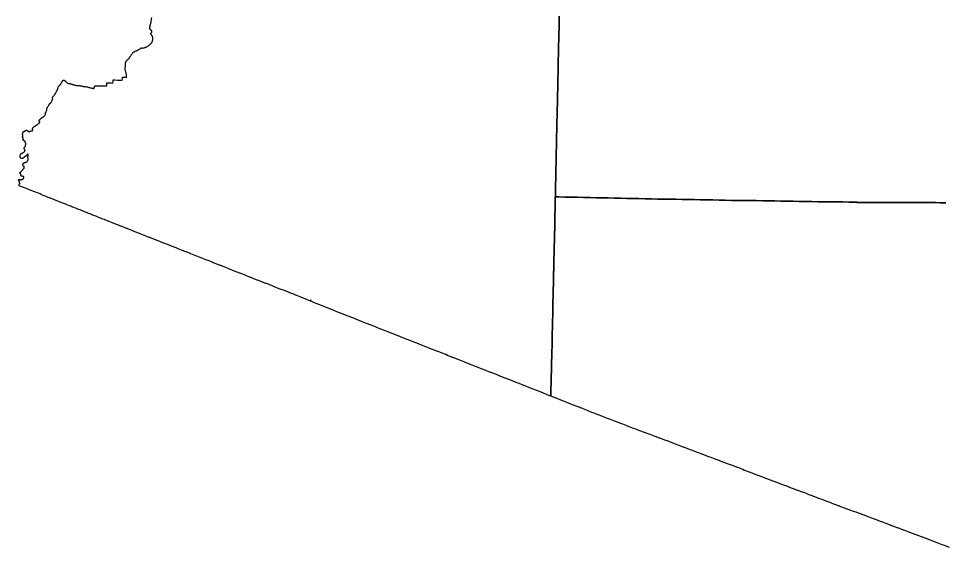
# Model space of a CAD drawing. Header units: inches. Extents: x 141448 to 685535, y 3466439 to 4099221.
# Drawn here: x 141448 to 381491, y 3507862 to 3645095 of the extents above; entities that cross this region are included whole.
import ezdxf

# ---------------------------------------------------------------- set-up
doc = ezdxf.new("R2010")
doc.units = ezdxf.units.IN
doc.header["$MEASUREMENT"] = 0
doc.layers.add('az_county', color=7, linetype='Continuous')

msp = doc.modelspace()

# ---------------------------------------------------------------- linework, layer by layer
at = {"layer": 'az_county'}
for points in [[(281787.25, 3645717.5), (281755.25, 3644104.5), (281727.625, 3642882), (281719.03125, 3642499.5), (281718.75, 3642484.25), (281693.75, 3641260), (281685.53125, 3640862), (281669.125, 3640061.5), (281664.84375, 3639850.75), (281653.4375, 3639851), (281639.4375, 3639261), (281620.125, 3638448), (281610.03125, 3638026.25), (281601.03125, 3637644.25), (281583.03125, 3636752.75), (281566.84375, 3635947.75), (281562.9375, 3635753.5), (281529.53125, 3634336.5), (281493.125, 3632785.75), (281492.34375, 3632727.75), (281471.4375, 3631113), (281471.25, 3631098.5), (281441.34375, 3629508), (281412.03125, 3627946.75), (281410.75, 3627892), (281372.125, 3626353.25), (281371.9375, 3626345.5), (281358.625, 3625989), (281345.34375, 3625989.25), (281314.46875, 3624756.75), (281314.0625, 3624739), (281279.375, 3623146), (281278.78125, 3623120.25), (281242.78125, 3621530.25), (281241.875, 3621490.25), (281204.78125, 3619915.25), (281203.0625, 3619844.25), (281165.28125, 3618299.25), (281159.65625, 3618071.75), (281132.40625, 3616696.5), (281127.59375, 3616451.25), (281109.5, 3615598.75), (281096.59375, 3615082), (281078.90625, 3614370.5), (281058.40625, 3613477.5), (281055.8125, 3613360.75), (281034, 3612338.75), (281029.1875, 3612128), (281041.59375, 3612127.75), (281035.5, 3611873.5), (281034.90625, 3611845), (280998.90625, 3610395), (280996.59375, 3610263.5), (280972.9375, 3608856), (280968.625, 3608653.5), (280934.125, 3607038), (280929.625, 3606834.25), (280894.125, 3605250), (280893.625, 3605224.25), (280864.34375, 3603781), (280860.4375, 3603614.25), (280823.625, 3602029.75), (280822.53125, 3601982), (280798.15625, 3600571.5), (280795.375, 3600425), (280765.15625, 3598837), (280740.65625, 3598837.75), (280741.15625, 3598831.5), (280725.0625, 3598266.5), (280758.46875, 3598265.75), (280734.375, 3597213.5), (280697.5625, 3595610.25), (280660.46875, 3593993.75), (280623.65625, 3592390.25), (280586.6875, 3590780.25), (280550.1875, 3589186.75), (280512.90625, 3587559.75), (280476.09375, 3585955), (280440.6875, 3584405.5), (280442.6875, 3584354), (280403.78125, 3582735.75), (280365.4375, 3581141.5), (280326.9375, 3579534.75), (280326.71875, 3579529), (280291.125, 3577906.75), (280256.53125, 3576330), (280220.8125, 3574701.25), (280186.03125, 3573112.75), (280150.96875, 3571511.5), (280129.75, 3570545), (280113.4375, 3569898.5), (280113.125, 3569886.25), (280076.53125, 3568254), (280040.53125, 3566645.75), (280004.5, 3565035), (279968.6875, 3563436.75), (279932.75, 3561830.75), (279896.5625, 3560212), (279860.46875, 3558595), (279824.4375, 3556986), (279817.71875, 3556684.75), (279795.125, 3556685), (279766.84375, 3555387.5), (279731.40625, 3553769), (279696.5, 3552166.75), (279661.8125, 3550570.25), (279625.65625, 3548915.5), (279590.0625, 3547281), (279587.65625, 3547169.5), (279587.0625, 3547137.5), (279587.0625, 3547126), (279100.03125, 3547320), (278682.03125, 3547486.5), (277524.8125, 3547942), (275916.5, 3548575), (275697.1875, 3548659), (274819.375, 3548989.75), (274788.78125, 3549002), (274294.96875, 3549201.5), (272695.75, 3549858.75), (272672.75, 3549868.25), (271127.21875, 3550450.5), (271104.71875, 3550460), (270319.09375, 3550792), (270308.375, 3550792.5), (270291.09375, 3550799), (268693.75, 3551422.25), (268668.4375, 3551432.25), (267089.3125, 3552054.5), (267078.53125, 3552058.75), (265991.53125, 3552510.5), (265707.875, 3552628.5), (265503.78125, 3552703.5), (264239.84375, 3553168), (263992.5625, 3553274.75), (263992.25, 3553259.75), (263942.5625, 3553280.75), (262325.9375, 3553949.5), (261800, 3554159), (260756.265625, 3554574.75), (260749.265625, 3554577.5), (259173.8125, 3555195.25), (257604.96875, 3555799.75), (257389.5625, 3555882.75), (257296.453125, 3555918.5), (255983.125, 3556425.25), (254414.359375, 3557030.25), (254342.15625, 3557058), (253805.25, 3557280.25), (253843.25, 3557279.5), (253818.546875, 3557289.5), (252987.53125, 3557617.5), (252938.109375, 3557637), (252793.109375, 3557696.5), (252318.390625, 3557890.5), (252297.296875, 3557893.75), (251191.859375, 3558332), (251179.171875, 3558337), (249609.703125, 3558957.5), (248636.265625, 3559342), (248028.75, 3559582.25), (248016.5625, 3559587.25), (246419.296875, 3560216.5), (244838.640625, 3560844.75), (244831.34375, 3560847.75), (244276.03125, 3561070.25), (243226.28125, 3561491), (241636.140625, 3562115.75), (241628.640625, 3562118.75), (240611.8125, 3562528.5), (240009.875, 3562760.75), (238440.625, 3563377), (237258, 3563841.5), (236819.375, 3564012.75), (235483.03125, 3564534.5), (235237.421875, 3564630.5), (234430.296875, 3564945.5), (233648.171875, 3565253.25), (232044.40625, 3565884), (231097.671875, 3566256.5), (231092.484375, 3566258.5), (230636.859375, 3566438), (230440.0625, 3566515.25), (228957.015625, 3567098.5), (228934.015625, 3567107.75), (228934.421875, 3567123), (228883.703125, 3567143), (227274.25, 3567777.5), (226760.734375, 3567981.75), (225705.984375, 3568401.5), (225698.390625, 3568404.75), (224096.9375, 3569039.25), (222501.375, 3569681.25), (222415.78125, 3569715), (220922.125, 3570298.25), (220901.921875, 3570306), (219353.453125, 3570923.75), (219343.453125, 3570927.75), (217999.109375, 3571459.25), (217915.90625, 3571492.25), (217752.203125, 3571559.25), (217276.578125, 3571754.5), (217267.28125, 3571758.25), (217276.984375, 3572106.75), (217271.578125, 3572107), (217259.875, 3571777.5), (216800.984375, 3571957), (216357.875, 3572133), (216147.390625, 3572216.5), (215852, 3572333.5), (214588.703125, 3572844), (214544.3125, 3572861.5), (213702.203125, 3573197.5), (213156.625, 3573415.25), (213037.71875, 3573461.75), (211693.9375, 3573987.5), (211482.546875, 3574070.25), (210191.0625, 3574576), (209845.25, 3574713.25), (209347.953125, 3574910.5), (208688.46875, 3575172.25), (208252.96875, 3575345), (206913.890625, 3575875.75), (206658.890625, 3575978), (205610.203125, 3576398.5), (205609.796875, 3576383.5), (205363.796875, 3576476), (205017.109375, 3576612.75), (204861.5, 3576674.25), (204807.5, 3576695.5), (204145.109375, 3576958), (203473.71875, 3577224), (203398.71875, 3577253.5), (202964.421875, 3577424.25), (202321.9375, 3577678), (201834.640625, 3577868.5), (201692.640625, 3577924.25), (201018.828125, 3578193.5), (200574.453125, 3578368.25), (200418.546875, 3578429.75), (200235.953125, 3578501.75), (199862.84375, 3578649.5), (199380.046875, 3578839), (198920.84375, 3579023.75), (198653.265625, 3579129.25), (198646.96875, 3579130), (198598.5625, 3579137), (198473.265625, 3579188), (197687.265625, 3579497), (197056.859375, 3579748), (196679.578125, 3579898), (196027.078125, 3580157), (195896.78125, 3580209), (195442.78125, 3580388.5), (195228.375, 3580473.25), (194595.59375, 3580726), (193960.5, 3580980.75), (193851.296875, 3581026), (193786.59375, 3581052), (193140.09375, 3581308.75), (192265.890625, 3581649.5), (191535.515625, 3581938.5), (190654.71875, 3582285), (190561.109375, 3582322), (189656.8125, 3582678), (189075.8125, 3582909.25), (188768.90625, 3583031), (187953.3125, 3583351.5), (187470.90625, 3583541.25), (187069.515625, 3583699.25), (186210.015625, 3584039), (186122.90625, 3584073.5), (185851.515625, 3584180.75), (185198.109375, 3584439.25), (184382.515625, 3584759), (184286.515625, 3584797), (183933.234375, 3584937), (183736.03125, 3585015.25), (182912.03125, 3585342), (182340.734375, 3585568.75), (182323.921875, 3585576.75), (182323.828125, 3585571), (181862.921875, 3585752.75), (181693.625, 3585819), (181349.734375, 3585953.75), (180797.421875, 3586174.75), (180753.734375, 3586191.75), (180353.125, 3586347.25), (179872.03125, 3586536.25), (179246.421875, 3586781.75), (179161.234375, 3586815.5), (178680.734375, 3587006.25), (178311.125, 3587153.75), (178133.734375, 3587224.25), (177655.03125, 3587411), (177567.125, 3587445.75), (177249.53125, 3587571), (177154.625, 3587608.5), (176537.53125, 3587855), (175970.328125, 3588078), (175432.609375, 3588290), (174934.609375, 3588484.25), (174465.90625, 3588667.75), (174445.015625, 3588676.25), (173850.90625, 3588912.25), (173440.515625, 3589072.25), (173035.40625, 3589229.25), (172867.71875, 3589295.75), (172802.21875, 3589321.75), (172576.109375, 3589411.75), (172133.71875, 3589587), (171610.8125, 3589790.5), (171272.109375, 3589924.25), (171016.109375, 3590025.5), (170687.71875, 3590152.75), (170688.609375, 3590179.25), (170515.21875, 3590249), (170022.40625, 3590442), (169688.5, 3590574.25), (169515.703125, 3590642.75), (168949.703125, 3590866.25), (168434.59375, 3591071.25), (168364.59375, 3591098.75), (168099.796875, 3591202.5), (167955.09375, 3591259.25), (167213.78125, 3591552), (166648.984375, 3591775.5), (166502.984375, 3591833), (166006.875, 3592028.75), (165375.5625, 3592279), (164954.859375, 3592442.75), (164879.0625, 3592472.25), (164329.46875, 3592690.75), (163894.0625, 3592863.75), (163752.671875, 3592920), (163363.546875, 3593070.5), (163167.25, 3593146.5), (162503.953125, 3593410.25), (161843.046875, 3593671.5), (161769.953125, 3593700), (161245.640625, 3593905), (160510.328125, 3594196.25), (160178.734375, 3594327.25), (159987.9375, 3594402.75), (159443.015625, 3594619.25), (159435.3125, 3594622.5), (159065.625, 3594763), (159066.015625, 3594774.25), (158588.3125, 3594962.75), (158391.015625, 3595040.5), (157428.203125, 3595417.75), (157000.796875, 3595588.5), (156514.90625, 3595782.5), (155577.28125, 3596149.75), (155296.6875, 3596262), (154995.09375, 3596382.75), (154685.6875, 3596506.5), (153787.078125, 3596856.25), (153703.765625, 3596889.5), (152919.46875, 3597202.25), (152107.953125, 3597521.75), (151804.5625, 3597641.25), (150767.359375, 3598053.25), (150517.453125, 3598152.5), (150509.453125, 3598155.75), (149783.734375, 3598444.5), (149693.9375, 3598479.25), (148925.34375, 3598777), (148867.640625, 3598799.5), (148148.328125, 3599080.5), (147451.828125, 3599362), (147452.921875, 3599419.25), (147312.03125, 3599474.5), (147039.203125, 3599582.75), (146612.703125, 3599750.75), (146155.796875, 3599931.5), (145724.375, 3600101.75), (145565.484375, 3600164.5), (144922.0625, 3600419.5), (144916.65625, 3600421.75), (144262.34375, 3600672.5), (144150.546875, 3600714.75), (143687.234375, 3600889.75), (143249.109375, 3601056), (142717.90625, 3601256.5), (142562.59375, 3601315.5), (142037.390625, 3601515), (141647.78125, 3601664.25), (141641.984375, 3601679), (141628.1875, 3601732), (141626.484375, 3601766.25), (141619.6875, 3601922.25), (141617.28125, 3601949.75), (141618.6875, 3601999), (141640.78125, 3602033.75), (141660.484375, 3602077.5), (141685.078125, 3602140.75), (141712.078125, 3602195.5), (141742.078125, 3602230), (141766.578125, 3602260.5), (141774.078125, 3602275.75), (141791.1875, 3602310.5), (141789.484375, 3602348.25), (141776.890625, 3602409.75), (141734.984375, 3602466.5), (141721.78125, 3602527.5), (141713.390625, 3602573.25), (141712.390625, 3602631.75), (141713.78125, 3602696.5), (141696.984375, 3602779.25), (141673.984375, 3602830), (141622.984375, 3602906.5), (141541.6875, 3603017), (141499.78125, 3603067), (141463.28125, 3603117), (141451.28125, 3603154.5), (141448.28125, 3603188.5), (141456.984375, 3603233.5), (141476.6875, 3603264.5), (141513.890625, 3603288.25), (141577.390625, 3603307), (141638.484375, 3603325.5), (141754.984375, 3603331.25), (141852.578125, 3603324.75), (141920.890625, 3603308.75), (141976.28125, 3603282.25), (142048.203125, 3603255.75), (142086, 3603243), (142115.90625, 3603241), (142178.703125, 3603248.5), (142252.59375, 3603271), (142355.90625, 3603327.25), (142431.09375, 3603363), (142489.203125, 3603399.75), (142532.59375, 3603429), (142577.109375, 3603439), (142617.421875, 3603447), (142629.609375, 3603457), (142651.71875, 3603475.5), (142687.8125, 3603505), (142720.3125, 3603552), (142749.71875, 3603604.75), (142765.71875, 3603642.5), (142777.421875, 3603668.75), (142790.921875, 3603708.25), (142811.3125, 3603785), (142813.3125, 3603838), (142809.8125, 3603886), (142807.515625, 3603924), (142796.8125, 3603980), (142788.3125, 3604016.5), (142770.21875, 3604053.25), (142714.21875, 3604103.5), (142657.921875, 3604129.75), (142612.421875, 3604137.25), (142544.8125, 3604145.5), (142481.3125, 3604151.25), (142406.296875, 3604160.5), (142332, 3604178), (142274.09375, 3604200), (142169.90625, 3604231), (142103.59375, 3604284.25), (142050.203125, 3604355), (142060.09375, 3604408.5), (142074.296875, 3604461.5), (142097, 3604503.5), (142105.203125, 3604563.25), (142087, 3604611.5), (142075, 3604657.25), (142060, 3604725), (142043, 3604764), (141991.296875, 3604820.75), (141965.796875, 3604847.75), (141937.203125, 3604892.25), (141908.703125, 3604916.25), (141852, 3604933.5), (141820.40625, 3604961), (141802.90625, 3605006), (141798.203125, 3605060.5), (141828.90625, 3605114), (141861.296875, 3605141.75), (141889.40625, 3605160.5), (141931, 3605188), (141973.796875, 3605218.25), (142021.5, 3605260.5), (142036.296875, 3605301.5), (142046.796875, 3605343.5), (142090.296875, 3605380.5), (142140.40625, 3605418.5), (142201.59375, 3605466), (142253.59375, 3605506.5), (142298.8125, 3605549), (142328.921875, 3605590.5), (142360.109375, 3605630), (142401.8125, 3605681), (142450.109375, 3605722.75), (142507.109375, 3605783.5), (142542.015625, 3605840.75), (142567.3125, 3605904.5), (142605.3125, 3605963), (142649.421875, 3606017), (142697.21875, 3606070.5), (142719.71875, 3606091), (142744.921875, 3606114), (142759.03125, 3606124.75), (142803.625, 3606158.5), (142856.828125, 3606208.75), (142888.234375, 3606270.25), (142903.03125, 3606313.5), (142903.328125, 3606421.25), (142907.03125, 3606474), (142910.4375, 3606521.75), (142921.625, 3606599.75), (142917.625, 3606677.75), (142879.9375, 3606718.75), (142808.828125, 3606780), (142760.125, 3606816), (142680.4375, 3606875), (142667.125, 3606905.5), (142649.03125, 3606965.75), (142636.53125, 3607058.5), (142610.125, 3607184.75), (142590.3125, 3607268.25), (142577.609375, 3607325.5), (142578.625, 3607421.25), (142639.828125, 3607507), (142686.4375, 3607549.5), (142741.4375, 3607590.5), (142803.828125, 3607624), (142863.03125, 3607646.25), (142928.328125, 3607662.5), (142988.234375, 3607675), (143037.03125, 3607696.75), (143115.84375, 3607736.75), (143208.140625, 3607773), (143279.546875, 3607790.5), (143396.84375, 3607842.25), (143607.640625, 3607939), (143686.46875, 3607975.25), (143728.765625, 3608018.5), (143761.15625, 3608055.5), (143763.265625, 3608063), (143774.15625, 3608103.5), (143804.96875, 3608182.75), (143839.359375, 3608244), (143881.5625, 3608300), (143941.15625, 3608407.75), (143959.0625, 3608472.75), (143954.859375, 3608503.25), (143959.96875, 3608555), (143961.359375, 3608627), (143956.15625, 3608699.5), (143947.359375, 3608793.5), (143921.359375, 3608873.25), (143891.859375, 3608980), (143860.5625, 3609112.5), (143865.0625, 3609161), (143878.65625, 3609222), (143886.359375, 3609320.75), (143898.765625, 3609393), (143931.359375, 3609471.5), (143944.5625, 3609574), (143951.15625, 3609677.25), (143954.859375, 3609733.5), (143964.984375, 3609849.25), (143934.0625, 3609908.5), (143916.46875, 3609922), (143869.5625, 3609940.5), (143812.765625, 3609926), (143752.96875, 3609919), (143715.46875, 3609855), (143681.0625, 3609783.25), (143676.65625, 3609728.5), (143675.5625, 3609686), (143675.265625, 3609670.5), (143647.5625, 3609614), (143599.265625, 3609582.5), (143561.359375, 3609551), (143509.359375, 3609514), (143470.15625, 3609469), (143438.359375, 3609424), (143389.953125, 3609381), (143338.046875, 3609355.5), (143276.34375, 3609335.75), (143224.34375, 3609314), (143175.453125, 3609286), (143110.75, 3609262.5), (143052.140625, 3609244), (142991.546875, 3609197.75), (142937.75, 3609137.5), (142884.328125, 3609062.25), (142832.9375, 3609021), (142800.03125, 3609000.25), (142782.234375, 3608989), (142703.9375, 3608936.75), (142641.625, 3608901.75), (142586.53125, 3608853.75), (142529.125, 3608832.5), (142455.828125, 3608811.5), (142375.3125, 3608793.5), (142272.109375, 3608781.25), (142225.8125, 3608804), (142176.515625, 3608817), (142096.015625, 3608837.25), (142045.515625, 3608878.25), (142003.609375, 3608923.5), (141961.71875, 3608979.75), (141919.21875, 3609051.75), (141883.609375, 3609150.5), (141857.71875, 3609241), (141861.8125, 3609378.5), (141883.21875, 3609577.25), (141925.515625, 3609748.5), (141927.109375, 3609755), (141967.21875, 3609882.75), (141996.109375, 3609933.75), (142026.109375, 3609964.25), (142095.109375, 3610001), (142167.21875, 3610039.75), (142230.828125, 3610071.25), (142346.828125, 3610117.75), (142437.328125, 3610157), (142490.53125, 3610193.5), (142574.828125, 3610240.75), (142681.828125, 3610296.25), (142785.046875, 3610351.5), (142852.640625, 3610390), (142891.453125, 3610412), (142956.953125, 3610478.75), (143013.34375, 3610573.5), (143052.140625, 3610660), (143088.34375, 3610734.75), (143114.75, 3610783.5), (143129.640625, 3610861.5), (143135.34375, 3610921.75), (143123.953125, 3610968), (143101.546875, 3611036.5), (143042.046875, 3611095.75), (142974.546875, 3611170.25), (142918.046875, 3611241.25), (142888.953125, 3611296.75), (142884.25, 3611327), (142879.453125, 3611357.75), (142879.640625, 3611416.25), (142909.140625, 3611474.5), (142939.84375, 3611529.25), (142987.046875, 3611607), (143022.140625, 3611696), (143069.25, 3611749.5), (143104.84375, 3611806), (143168.65625, 3611905.75), (143229.859375, 3611981), (143262.46875, 3612043), (143282.265625, 3612134.5), (143283.765625, 3612222.75), (143301.15625, 3612302), (143316.0625, 3612383), (143335.15625, 3612446.25), (143346.46875, 3612529.5), (143348.5625, 3612615.5), (143328.859375, 3612719.25), (143251.65625, 3612818.75), (143218.265625, 3612939), (143203.46875, 3612992), (143198.765625, 3613053.5), (143192.96875, 3613131), (143177.359375, 3613203), (143160.96875, 3613243.25), (143128.859375, 3613278), (143007.5625, 3613333.5), (142944.15625, 3613354.5), (142894.84375, 3613371), (142838.84375, 3613407), (142759.640625, 3613445.25), (142724.34375, 3613472), (142690.453125, 3613526), (142662.046875, 3613601), (142633.453125, 3613646.75), (142602.546875, 3613696.25), (142590.453125, 3613736.5), (142590.640625, 3613782), (142618.34375, 3613848.5), (142633.25, 3613918.5), (142628.546875, 3613989.75), (142616.140625, 3614092.25), (142598.75, 3614178.75), (142565.453125, 3614261.75), (142538.84375, 3614346), (142529.453125, 3614430.75), (142524.84375, 3614503.25), (142539.640625, 3614575), (142552.140625, 3614653.5), (142555.546875, 3614744.5), (142549.046875, 3614806), (142545.546875, 3614867.5), (142537.75, 3614913.25), (142523.25, 3614952.25), (142517.953125, 3615004.75), (142505.34375, 3615067), (142503.140625, 3615134.5), (142513.140625, 3615196.75), (142542.140625, 3615300.75), (142574.84375, 3615408), (142593.34375, 3615467.5), (142638.265625, 3615577.75), (142700.265625, 3615690.75), (142724.265625, 3615741.25), (142766.46875, 3615777.75), (142812.859375, 3615795.75), (142883.15625, 3615822.5), (142931.359375, 3615838), (142983.96875, 3615861.5), (143029.96875, 3615882), (143053.5625, 3615892.5), (143109.765625, 3615914.75), (143173.875, 3615935.25), (143250.28125, 3615970.5), (143350.578125, 3616046.75), (143425.578125, 3616103.25), (143411.875, 3616103.75), (143447.375, 3616122.5), (143472.484375, 3616123), (143510.984375, 3616120.5), (143547.078125, 3616109), (143559.28125, 3616098.5), (143568.484375, 3616098.25), (143631.875, 3616058.5), (143694.59375, 3616026.5), (143743.890625, 3615998.5), (143838.796875, 3615922.5), (143908.1875, 3615862), (143981.796875, 3615803.25), (144038.390625, 3615767.5), (144102.390625, 3615746.75), (144179.09375, 3615722), (144210.1875, 3615710.25), (144262.109375, 3615713.75), (144318.90625, 3615745.25), (144391.109375, 3615795), (144441.8125, 3615830.75), (144498.703125, 3615862.25), (144538.40625, 3615887), (144603.203125, 3615914.25), (144638.609375, 3615921.5), (144669.109375, 3615928), (144751.40625, 3615928.25), (144797.21875, 3615937.25), (144837.625, 3615965.75), (144891.921875, 3615974), (144958.421875, 3615960), (145023.03125, 3615955.5), (145074.421875, 3615987), (145123.03125, 3616042.25), (145114.21875, 3616042.5), (145138.53125, 3616083.75), (145142.625, 3616090.75), (145143.125, 3616145), (145133.328125, 3616214.25), (145097.03125, 3616307.25), (145080.421875, 3616376.25), (145083.421875, 3616452.75), (145105.921875, 3616547), (145138.21875, 3616619.25), (145165.03125, 3616681), (145205.921875, 3616740.5), (145249.84375, 3616805.5), (145313.34375, 3616879.5), (145407.9375, 3616969.5), (145469.640625, 3617026.5), (145511.84375, 3617054.75), (145564.9375, 3617086.5), (145610.84375, 3617108.75), (145658.4375, 3617130.25), (145734.25, 3617175), (145776.453125, 3617195.25), (145820.953125, 3617227), (145887.5625, 3617272.5), (145950.453125, 3617317.75), (146018.25, 3617388.25), (146084.25, 3617435.5), (146144.75, 3617471), (146225.453125, 3617519), (146269.671875, 3617542), (146310.375, 3617563), (146408.078125, 3617611.5), (146466.078125, 3617655.25), (146493.671875, 3617676), (146579.765625, 3617741.5), (146672.578125, 3617818), (146791.6875, 3617923.5), (146875.984375, 3618003.25), (146913.78125, 3618061.5), (146933.28125, 3618117.75), (146947.890625, 3618169.75), (146953.28125, 3618235), (146945.890625, 3618295), (146894.390625, 3618393.5), (146845.390625, 3618468.75), (146804.78125, 3618575), (146804.09375, 3618660.75), (146835.78125, 3618721.25), (146871.1875, 3618776.5), (146918.78125, 3618820.5), (146988.484375, 3618884.25), (147037.28125, 3618927.75), (147100.1875, 3619000), (147204.609375, 3619112.75), (147345.90625, 3619236.5), (147390.90625, 3619275.75), (147495.296875, 3619354.25), (147563.703125, 3619402), (147642.515625, 3619450.5), (147707.3125, 3619485), (147775.71875, 3619523.5), (147837.515625, 3619553), (147894.125, 3619599.75), (147912.625, 3619615), (147931.71875, 3619626), (147977.421875, 3619653), (148033.015625, 3619691.5), (148114.234375, 3619758.25), (148173.828125, 3619823.75), (148174.234375, 3619833), (148242.734375, 3619925), (148334.734375, 3620062), (148377.140625, 3620125.25), (148442.53125, 3620239), (148464.828125, 3620307.5), (148446.03125, 3620388.75), (148469.4375, 3620518.5), (148493.53125, 3620676.5), (148504.9375, 3620693.5), (148583.9375, 3620811.75), (148588.734375, 3620820.75), (148661.828125, 3620958), (148722.4375, 3621111), (148763.140625, 3621295.75), (148778.546875, 3621474.25), (148809.34375, 3621747.75), (148846.25, 3621864.5), (148892.953125, 3621933.5), (148972.65625, 3622077.5), (149098.15625, 3622269.75), (149193.953125, 3622404), (149203.25, 3622416.25), (149303.546875, 3622547), (149355.25, 3622668.5), (149397.453125, 3622745), (149480.25, 3622889.5), (149529.546875, 3622986.5), (149589.25, 3623057), (149646.0625, 3623085.5), (149657.96875, 3623091.5), (149744.765625, 3623135), (149808.765625, 3623195.5), (149863.96875, 3623273), (149995.765625, 3623509.75), (150057.0625, 3623614.5), (150112.46875, 3623721.25), (150181.0625, 3623876.5), (150237.5625, 3624009.5), (150250.359375, 3624048.5), (150284.171875, 3624151.25), (150318.765625, 3624247.5), (150308.0625, 3624394.25), (150311.5625, 3624491.5), (150304.0625, 3624652), (150318.96875, 3624692.75), (150327.265625, 3624715.25), (150354.859375, 3624755), (150411.078125, 3624830.5), (150469.1875, 3624893.25), (150496.28125, 3624922.75), (150568.578125, 3625001), (150625.28125, 3625061.25), (150698.78125, 3625190), (150749.484375, 3625290.25), (150817.6875, 3625386), (150877.78125, 3625453.5), (150950.375, 3625525.5), (151010.6875, 3625583.5), (151014.078125, 3625588.5), (151064.578125, 3625661.75), (151091.078125, 3625716.75), (151146.078125, 3625829.25), (151240.484375, 3626024.25), (151314.375, 3626162.5), (151341.1875, 3626223.5), (151372.09375, 3626293.75), (151447.796875, 3626405.25), (151488.203125, 3626456.5), (151531.203125, 3626523.5), (151545.796875, 3626586), (151564.703125, 3626648), (151590.203125, 3626733), (151615.09375, 3626806), (151623.203125, 3626828.5), (151648, 3626898.25), (151669.703125, 3626974), (151696.203125, 3627054.75), (151710.59375, 3627138), (151739.09375, 3627221.5), (151772.390625, 3627316), (151839.203125, 3627458), (151882.796875, 3627525), (151919.09375, 3627580.75), (151979.796875, 3627661), (152034.59375, 3627731.25), (152096.09375, 3627787.5), (152166, 3627829.5), (152237.71875, 3627883.5), (152285.90625, 3627919.75), (152325.90625, 3627962.5), (152392.609375, 3628053), (152432.71875, 3628136), (152496.40625, 3628265.75), (152546.015625, 3628380.25), (152662.3125, 3628598.5), (152702.3125, 3628667), (152772.21875, 3628759.75), (152831.3125, 3628843.75), (152882.015625, 3628903), (152896.8125, 3628920), (152976.21875, 3629019.75), (153020.609375, 3629079.5), (153060.8125, 3629113), (153127.015625, 3629140.25), (153196.515625, 3629136.25), (153288.71875, 3629107.25), (153322.03125, 3629087.5), (153385.625, 3629050), (153451.328125, 3628991.75), (153550.828125, 3628898.75), (153571.921875, 3628877.5), (153662.828125, 3628785.5), (153858.421875, 3628629), (154024.421875, 3628507.75), (154089.625, 3628426.75), (154118.53125, 3628391), (154204.828125, 3628290.25), (154352.234375, 3628202.75), (154424.125, 3628195.5), (154508.828125, 3628203), (154592.125, 3628205.25), (154694.53125, 3628196.5), (154822.53125, 3628175.5), (154874.625, 3628163.5), (154968.921875, 3628141.25), (155074.734375, 3628116.5), (155222.328125, 3628081.75), (155371.03125, 3628031.75), (155457.421875, 3627996.25), (155557.734375, 3627959.5), (155646.140625, 3627927.75), (155682.9375, 3627916.5), (155716.140625, 3627906.5), (155823.140625, 3627881.75), (155974.75, 3627853.5), (156127.140625, 3627816.75), (156269.84375, 3627782.75), (156423.640625, 3627750.75), (156468.9375, 3627747), (156623.4375, 3627733.75), (156974.75, 3627712.25), (157273.046875, 3627684.75), (157313.34375, 3627681.25), (157479.5625, 3627664.5), (157670.5625, 3627631.25), (157837.15625, 3627596.25), (157955.453125, 3627564.75), (158081.765625, 3627530), (158122.65625, 3627518.75), (158261.953125, 3627490.5), (158407.453125, 3627462), (158636.859375, 3627438.5), (158763.453125, 3627423.75), (159043.359375, 3627393.75), (159209.0625, 3627368.5), (159320.375, 3627341.5), (159499.875, 3627296.25), (159661.171875, 3627230), (159691.28125, 3627221.25), (159866.96875, 3627171), (160169.28125, 3627107.75), (160211.078125, 3627104), (160276.875, 3627098.75), (160299.28125, 3627093.25), (160413.671875, 3627065.75), (160442.28125, 3627062.25), (160534.78125, 3627045), (160634.578125, 3627022.25), (160708.671875, 3626999.25), (160742.671875, 3626988.75), (160812.671875, 3626975.75), (160857.671875, 3626964), (160976.578125, 3626956.75), (161006.578125, 3626961.25), (161026.171875, 3626969), (161063.46875, 3626975.25), (161101.390625, 3626982), (161101.484375, 3626991.5), (161102.1875, 3627039.5), (161107.890625, 3627140.25), (161124.984375, 3627145.5), (161149.1875, 3627169), (161154.484375, 3627203.25), (161150.59375, 3627230), (161147.984375, 3627259.5), (161152.484375, 3627322.25), (161167.6875, 3627364.25), (161194.796875, 3627425.75), (161213.09375, 3627424.25), (161228.09375, 3627490.5), (161228.59375, 3627571.25), (161212.1875, 3627617.25), (161191.6875, 3627642.75), (161638.890625, 3627637.75), (162438.09375, 3627630.75), (163161.609375, 3627620.5), (163971.109375, 3627609.75), (164114.40625, 3627608.25), (164328.015625, 3627606), (164353.328125, 3628417.25), (164832.015625, 3628398.25), (165516.328125, 3628376.5), (165959.234375, 3628359.5), (165967.640625, 3628359.25), (165976.9375, 3628675.75), (165993.53125, 3629166.25), (166477.234375, 3629155.25), (167148.453125, 3629139.75), (167160.953125, 3629139.25), (167726.359375, 3629123.5), (168384.453125, 3629103.75), (168384.359375, 3629123.75), (168394.359375, 3629450.5), (168406.375, 3629904.75), (168871.265625, 3629892.75), (168883.46875, 3629892.5), (169399.875, 3629880), (169558.96875, 3629877), (169505.5625, 3629970.75), (169492.875, 3630045.5), (169497.265625, 3630129.75), (169499.0625, 3630269.75), (169488.171875, 3630382.75), (169464.96875, 3630482.25), (169433.5625, 3630604.25), (169394.265625, 3630741.75), (169377.0625, 3630866.25), (169364.5625, 3630987.25), (169349.265625, 3631043.25), (169327.0625, 3631150.5), (169302.671875, 3631264.25), (169247.875, 3631412.25), (169227.265625, 3631481.25), (169170.984375, 3631669), (169125.78125, 3631868), (169113.890625, 3631931), (169106.28125, 3631981.5), (169102.890625, 3632042.25), (169103.28125, 3632163.5), (169104.390625, 3632202.5), (169096.78125, 3632267.25), (169081.28125, 3632373.75), (169082.6875, 3632419.5), (169111.78125, 3632482.5), (169134.1875, 3632546.5), (169183.78125, 3632686.25), (169190.078125, 3632758.75), (169194.1875, 3632825.75), (169217.578125, 3633010.25), (169232.578125, 3633099.5), (169233.484375, 3633149.25), (169232.390625, 3633220.75), (169220.578125, 3633398.75), (169213.390625, 3633486.5), (169216.484375, 3633571.5), (169228.390625, 3633661), (169267.578125, 3633786), (169277.984375, 3633827.75), (169306.078125, 3633868.75), (169351.6875, 3633929.75), (169376.578125, 3633981.25), (169411.28125, 3634045.25), (169446.28125, 3634103), (169477.1875, 3634137.75), (169528.40625, 3634202.25), (169554.796875, 3634230.5), (169590.59375, 3634265), (169690.296875, 3634359.25), (169778.59375, 3634433), (169845.40625, 3634488.75), (169910.703125, 3634552.75), (169984.796875, 3634622.25), (170124.203125, 3634757.5), (170186.90625, 3634847), (170225.5, 3634901.75), (170271, 3634976.75), (170314.59375, 3635049.5), (170360.59375, 3635119.25), (170450.015625, 3635244.25), (170540.421875, 3635366.25), (170604.8125, 3635466.25), (170688.8125, 3635619.25), (170752.71875, 3635737.75), (170817.71875, 3635836.5), (170934.515625, 3635986.75), (171051.3125, 3636134), (171125.515625, 3636236), (171198.71875, 3636311.75), (171231.515625, 3636348.25), (171254.234375, 3636362), (171285.625, 3636375.75), (171313.53125, 3636388), (171422.4375, 3636440.25), (171528.125, 3636490), (171628.625, 3636534.5), (171748.625, 3636589.75), (171914.53125, 3636672), (172080.234375, 3636747.75), (172226.125, 3636815.5), (172226.4375, 3636823.25), (172527.640625, 3636970.75), (172653.546875, 3637029.25), (172845.84375, 3637118.75), (172979.640625, 3637208.5), (173209.75, 3637436.75), (173232.453125, 3637460.5), (173320.453125, 3637446.25), (173452.25, 3637433), (173584.84375, 3637442.25), (173764.15625, 3637462.25), (173941.0625, 3637495.75), (174031.96875, 3637516.5), (174156.765625, 3637546), (174252.65625, 3637577), (174293.0625, 3637592.25), (174348.65625, 3637613), (174447.0625, 3637649), (174562.859375, 3637700.75), (174681.0625, 3637760.25), (174713.0625, 3637772.75), (174722.859375, 3637777.5), (174813.46875, 3637821.5), (175001.265625, 3637901.5), (175138.0625, 3637981.25), (175258.375, 3638071.25), (175459.78125, 3638250.75), (175560.484375, 3638340), (175671.171875, 3638449.75), (175731.171875, 3638513), (175792.984375, 3638574.25), (175865.375, 3638642.75), (175898.875, 3638678.25), (175935.28125, 3638716.75), (175992.875, 3638783.75), (176049.375, 3638867.75), (176097.078125, 3638933.25), (176123.875, 3638987.5), (176142.671875, 3639031.5), (176175.171875, 3639108.25), (176219, 3639214.5), (176235.390625, 3639271.75), (176252.59375, 3639347.5), (176265.1875, 3639392), (176266.390625, 3639402.25), (176275.796875, 3639482.5), (176290, 3639733.75), (176294.09375, 3639930.25), (176292.6875, 3639981.75), (176287.6875, 3640046.5), (176277.1875, 3640121.25), (176266.09375, 3640189.25), (176256.6875, 3640245), (176240.1875, 3640326.5), (176223.296875, 3640434.25), (176210.1875, 3640481.5), (176204.1875, 3640503), (176187.890625, 3640536.25), (176177.09375, 3640563.75), (176137.6875, 3640625.75), (176091.09375, 3640694.75), (176048.5, 3640747.25), (176020, 3640779.25), (175999.296875, 3640801.25), (175990.59375, 3640810), (175933.59375, 3640867.25), (175891.59375, 3640916), (175874.09375, 3640942.5), (175854.6875, 3640976.25), (175838.390625, 3641004.5), (175824, 3641046.75), (175818.09375, 3641073.25), (175814.09375, 3641110.5), (175816.1875, 3641148.5), (175832.6875, 3641209.5), (175848.296875, 3641248), (175871.5, 3641305.75), (175891.390625, 3641349.25), (175910.09375, 3641385.75), (175953.6875, 3641459.25), (176007.59375, 3641546.25), (176028.1875, 3641578), (176042.59375, 3641615.25), (176048.390625, 3641644), (176053.59375, 3641683.75), (176053.296875, 3641717.25), (176049.5, 3641778), (176024.890625, 3641846.75), (176012.1875, 3641873.5), (176005, 3641889), (175979.5, 3641920.5), (175938.1875, 3641973.5), (175829.09375, 3642064.25), (175755.390625, 3642123), (175702.390625, 3642166.75), (175669.5, 3642201.25), (175584.390625, 3642294.25), (175563.09375, 3642324), (175545, 3642361.25), (175536.09375, 3642398.75), (175529.09375, 3642436.75), (175526, 3642508.25), (175530.890625, 3642594), (175540.390625, 3642769), (175546.796875, 3642768.75), (175553.890625, 3642843.75), (175572.40625, 3642971.5), (175605.90625, 3643168.75), (175639.703125, 3643359.75), (175689.703125, 3643581.25), (175701.015625, 3643629.5), (175747.203125, 3643826.5), (175788.515625, 3644001.25), (175844.109375, 3644185), (175880.515625, 3644341), (175912.8125, 3644538.75), (175948.3125, 3644785.25), (175979.015625, 3644974.5), (175985.109375, 3645034.25), (176014.421875, 3645318.25)], [(382106.1875, 3597303.25), (380975.5, 3597311), (380503.5, 3597314), (379372.3125, 3597321.75), (378883.90625, 3597327.75), (377761.3125, 3597342), (377307.53125, 3597343.25), (376217.40625, 3597346.5), (375713.15625, 3597348), (374584.4375, 3597351.75), (374108.5625, 3597353.25), (372984.4375, 3597356.75), (372483.65625, 3597358.5), (371384.28125, 3597362), (370850.96875, 3597363.75), (370771.375, 3597364), (370771.1875, 3597357), (369765.59375, 3597360.75), (369271.46875, 3597362.75), (368153.625, 3597367.25), (366589.125, 3597373.25), (364974.40625, 3597379.5), (363375.03125, 3597385.75), (361757.65625, 3597391.75), (360141.6875, 3597398), (359026.28125, 3597402.5), (359026.875, 3597444.25), (358513.96875, 3597451.75), (356945.5625, 3597475.25), (355334.53125, 3597499.5), (353743.34375, 3597523.25), (352146.9375, 3597547.25), (350514.03125, 3597559.75), (348887.15625, 3597572.5), (347348.125, 3597584.5), (347282.625, 3597586), (347282.5, 3597578.75), (347271.8125, 3597578.75), (345682.90625, 3597615.25), (344069.40625, 3597652.25), (342473.125, 3597682.25), (340867.375, 3597712), (339258.6875, 3597742.25), (337704.6875, 3597771.25), (336099.59375, 3597816.75), (335539.375, 3597832.25), (335539.09375, 3597813.75), (334489.9375, 3597822.5), (332885.625, 3597842.75), (331291, 3597855.75), (329695.96875, 3597869), (328081.4375, 3597895), (326480.40625, 3597922.25), (324855.9375, 3597951.25), (323793.4375, 3597963.75), (323793.84375, 3597978.25), (323618.9375, 3597981.25), (323531.84375, 3597982.5), (323239.40625, 3597987.5), (321628.375, 3598014.25), (320026.34375, 3598040.75), (318479.8125, 3598066.25), (318473.5, 3598066.5), (316877.1875, 3598106), (316871.46875, 3598106.25), (315252.65625, 3598130.25), (313657.5, 3598158.75), (312048.59375, 3598187.75), (312048.6875, 3598193.5), (310468.6875, 3598222.25), (308896.8125, 3598239.25), (307292.875, 3598269.25), (305673.59375, 3598314.75), (304067.09375, 3598349), (302463.65625, 3598381.75), (300854.1875, 3598420), (300303.15625, 3598429), (300302.34375, 3598391), (299304.3125, 3598414.5), (297686.4375, 3598469), (296093.5625, 3598501.25), (294477.8125, 3598531.75), (292892.34375, 3598561.25), (291266.34375, 3598597), (289703.96875, 3598628.75), (288556.5625, 3598652.75), (288556.84375, 3598666.75), (288094.8125, 3598674.25), (286492.28125, 3598704.25), (284884.75, 3598736.75), (283279.9375, 3598774.25), (283264.625, 3598774.5), (281685.15625, 3598811.5), (280765.15625, 3598837), (280795.375, 3600425), (280798.15625, 3600571.5), (280822.53125, 3601982), (280823.625, 3602029.75), (280860.4375, 3603614.25), (280864.34375, 3603781), (280893.625, 3605224.25), (280894.125, 3605250), (280929.625, 3606834.25), (280934.125, 3607038), (280968.625, 3608653.5), (280972.9375, 3608856), (280996.59375, 3610263.5), (280998.90625, 3610395), (281034.90625, 3611845), (281035.5, 3611873.5), (281041.59375, 3612127.75), (281029.1875, 3612128), (281034, 3612338.75), (281055.8125, 3613360.75), (281058.40625, 3613477.5), (281078.90625, 3614370.5), (281096.59375, 3615082), (281109.5, 3615598.75), (281127.59375, 3616451.25), (281132.40625, 3616696.5), (281159.65625, 3618071.75), (281165.28125, 3618299.25), (281203.0625, 3619844.25), (281204.78125, 3619915.25), (281241.875, 3621490.25), (281242.78125, 3621530.25), (281278.78125, 3623120.25), (281279.375, 3623146), (281314.0625, 3624739), (281314.46875, 3624756.75), (281345.34375, 3625989.25), (281358.625, 3625989), (281371.9375, 3626345.5), (281372.125, 3626353.25), (281410.75, 3627892), (281412.03125, 3627946.75), (281441.34375, 3629508), (281471.25, 3631098.5), (281471.4375, 3631113), (281492.34375, 3632727.75), (281493.125, 3632785.75), (281529.53125, 3634336.5), (281562.9375, 3635753.5), (281566.84375, 3635947.75), (281583.03125, 3636752.75), (281601.03125, 3637644.25), (281610.03125, 3638026.25), (281620.125, 3638448), (281639.4375, 3639261), (281653.4375, 3639851), (281664.84375, 3639850.75), (281669.125, 3640061.5), (281685.53125, 3640862), (281693.75, 3641260), (281718.75, 3642484.25), (281719.03125, 3642499.5), (281727.625, 3642882), (281755.25, 3644104.5), (281787.25, 3645717.5)], [(383065.84375, 3507861.75), (381485.40625, 3508453.25), (381485.59375, 3508463.75), (381140.09375, 3508594.25), (379876.90625, 3509072.25), (378271.0625, 3509679.75), (376692.75, 3510277), (375104.21875, 3510878.25), (373465.78125, 3511498.25), (372282.1875, 3511946), (371851.25, 3512109), (370266.8125, 3512708.5), (369693.625, 3512925.5), (369693.21875, 3512898.5), (368644.625, 3513294.25), (367884.1875, 3513581.5), (367842.96875, 3513582), (367737.1875, 3513622), (367062.09375, 3513876.75), (365472.0625, 3514477.25), (365420.0625, 3514496.75), (363820.125, 3515099), (363303.03125, 3515293.5), (362224.5, 3515699.5), (360629.28125, 3516300), (359033.75, 3516900.75), (358813.46875, 3516983.5), (357910.4375, 3517323.25), (357910.21875, 3517307.25), (357428.4375, 3517485.25), (355819.78125, 3518096.25), (354447.71875, 3518617.25), (354386.625, 3518640.5), (354218.9375, 3518703), (352619.90625, 3519301), (352520, 3519338.25), (351018.4375, 3519903.75), (349965.71875, 3520300.25), (349428.3125, 3520502.75), (347812.46875, 3521111.5), (346212.71875, 3521714.25), (346136.71875, 3521743), (346136.90625, 3521748.5), (345466.1875, 3522001), (344619.09375, 3522319.5), (342988.03125, 3522933), (341395.46875, 3523532.25), (341080.0625, 3523650.75), (339797.21875, 3524133.5), (338206.65625, 3524731.75), (336638.53125, 3525321.75), (335182.46875, 3525869.5), (335028.96875, 3525929), (334372.5625, 3526178.75), (334372.65625, 3526183.75), (333428.03125, 3526534), (332177.71875, 3527004.5), (331832.3125, 3527134.5), (330235.0625, 3527735.75), (329516.96875, 3528005.75), (329589.875, 3528004.75), (329685.78125, 3528003), (328624.1875, 3528402.75), (327823.4375, 3528704.25), (327732.25, 3528738.5), (327024.34375, 3529005), (326230.71875, 3529304), (325430.21875, 3529605.25), (323828.1875, 3530208.75), (323257.6875, 3530423.5), (323241.875, 3530431.75), (323236.375, 3530431.5), (322618.6875, 3530667.25), (322618.28125, 3530643.75), (322199.15625, 3530803), (320927.9375, 3531286.25), (320615.0625, 3531403.75), (319022.8125, 3532002.5), (318839.40625, 3532071.5), (317431.59375, 3532601), (316748.375, 3532857.75), (315835.15625, 3533202.75), (314316.53125, 3533776.75), (314285.03125, 3533788.5), (314223.21875, 3533811.75), (312638.53125, 3534410.75), (311053.28125, 3535009.75), (310872.90625, 3535078), (310873.40625, 3535102.75), (309750.96875, 3535533.25), (309436.46875, 3535654), (309428.375, 3535657.25), (307840.4375, 3536238.25), (307831.34375, 3536241.5), (306232.8125, 3536842.5), (306227.5, 3536844.5), (305347.375, 3537165.5), (304627.15625, 3537428.25), (304617.0625, 3537432), (302986.53125, 3538041.5), (301402.90625, 3538633.25), (300796.78125, 3538860), (299788.25, 3539237), (299135.75, 3539476.75), (299136.4375, 3539518.25), (298233.125, 3539861.25), (297728.3125, 3540040.75), (296656.375, 3540451.75), (296344.59375, 3540571.25), (295039.15625, 3541071.75), (294296.65625, 3541356.25), (293450.21875, 3541686.75), (291990.59375, 3542256.25), (291871, 3542303), (291162.34375, 3542579.5), (291090.0625, 3542581), (291075.34375, 3542586.5), (290260.84375, 3542912.25), (289478.71875, 3543225), (288662.53125, 3543555.5), (287848, 3543885.75), (287411.28125, 3544051), (287410.90625, 3544029.5), (287094.09375, 3544154.25), (285515.375, 3544775), (283913.71875, 3545404.75), (283770.4375, 3545461.25), (282303, 3546045), (280709.375, 3546679.5), (279587.0625, 3547126), (279587.0625, 3547137.5), (279587.65625, 3547169.5), (279590.0625, 3547281), (279625.65625, 3548915.5), (279661.8125, 3550570.25), (279696.5, 3552166.75), (279731.40625, 3553769), (279766.84375, 3555387.5), (279795.125, 3556685), (279817.71875, 3556684.75), (279824.4375, 3556986), (279860.46875, 3558595), (279896.5625, 3560212), (279932.75, 3561830.75), (279968.6875, 3563436.75), (280004.5, 3565035), (280040.53125, 3566645.75), (280076.53125, 3568254), (280113.125, 3569886.25), (280113.4375, 3569898.5), (280129.75, 3570545), (280150.96875, 3571511.5), (280186.03125, 3573112.75), (280220.8125, 3574701.25), (280256.53125, 3576330), (280291.125, 3577906.75), (280326.71875, 3579529), (280326.9375, 3579534.75), (280365.4375, 3581141.5), (280403.78125, 3582735.75), (280442.6875, 3584354), (280440.6875, 3584405.5), (280476.09375, 3585955), (280512.90625, 3587559.75), (280550.1875, 3589186.75), (280586.6875, 3590780.25), (280623.65625, 3592390.25), (280660.46875, 3593993.75), (280697.5625, 3595610.25), (280734.375, 3597213.5), (280758.46875, 3598265.75), (280725.0625, 3598266.5), (280741.15625, 3598831.5), (280740.65625, 3598837.75), (280765.15625, 3598837), (281685.15625, 3598811.5), (283264.625, 3598774.5), (283279.9375, 3598774.25), (284884.75, 3598736.75), (286492.28125, 3598704.25), (288094.8125, 3598674.25), (288556.84375, 3598666.75), (288556.5625, 3598652.75), (289703.96875, 3598628.75), (291266.34375, 3598597), (292892.34375, 3598561.25), (294477.8125, 3598531.75), (296093.5625, 3598501.25), (297686.4375, 3598469), (299304.3125, 3598414.5), (300302.34375, 3598391), (300303.15625, 3598429), (300854.1875, 3598420), (302463.65625, 3598381.75), (304067.09375, 3598349), (305673.59375, 3598314.75), (307292.875, 3598269.25), (308896.8125, 3598239.25), (310468.6875, 3598222.25), (312048.6875, 3598193.5), (312048.59375, 3598187.75), (313657.5, 3598158.75), (315252.65625, 3598130.25), (316871.46875, 3598106.25), (316877.1875, 3598106), (318473.5, 3598066.5), (318479.8125, 3598066.25), (320026.34375, 3598040.75), (321628.375, 3598014.25), (323239.40625, 3597987.5), (323531.84375, 3597982.5), (323618.9375, 3597981.25), (323793.84375, 3597978.25), (323793.4375, 3597963.75), (324855.9375, 3597951.25), (326480.40625, 3597922.25), (328081.4375, 3597895), (329695.96875, 3597869), (331291, 3597855.75), (332885.625, 3597842.75), (334489.9375, 3597822.5), (335539.09375, 3597813.75), (335539.375, 3597832.25), (336099.59375, 3597816.75), (337704.6875, 3597771.25), (339258.6875, 3597742.25), (340867.375, 3597712), (342473.125, 3597682.25), (344069.40625, 3597652.25), (345682.90625, 3597615.25), (347271.8125, 3597578.75), (347282.5, 3597578.75), (347282.625, 3597586), (347348.125, 3597584.5), (348887.15625, 3597572.5), (350514.03125, 3597559.75), (352146.9375, 3597547.25), (353743.34375, 3597523.25), (355334.53125, 3597499.5), (356945.5625, 3597475.25), (358513.96875, 3597451.75), (359026.875, 3597444.25), (359026.28125, 3597402.5), (360141.6875, 3597398), (361757.65625, 3597391.75), (363375.03125, 3597385.75), (364974.40625, 3597379.5), (366589.125, 3597373.25), (368153.625, 3597367.25), (369271.46875, 3597362.75), (369765.59375, 3597360.75), (370771.1875, 3597357), (370771.375, 3597364), (370850.96875, 3597363.75), (371384.28125, 3597362), (372483.65625, 3597358.5), (372984.4375, 3597356.75), (374108.5625, 3597353.25), (374584.4375, 3597351.75), (375713.15625, 3597348), (376217.40625, 3597346.5), (377307.53125, 3597343.25), (377761.3125, 3597342), (378883.90625, 3597327.75), (379372.3125, 3597321.75), (380503.5, 3597314), (380975.5, 3597311), (382106.1875, 3597303.25)]]:
    msp.add_lwpolyline(points, dxfattribs=at)

doc.saveas('drawing.dxf')
